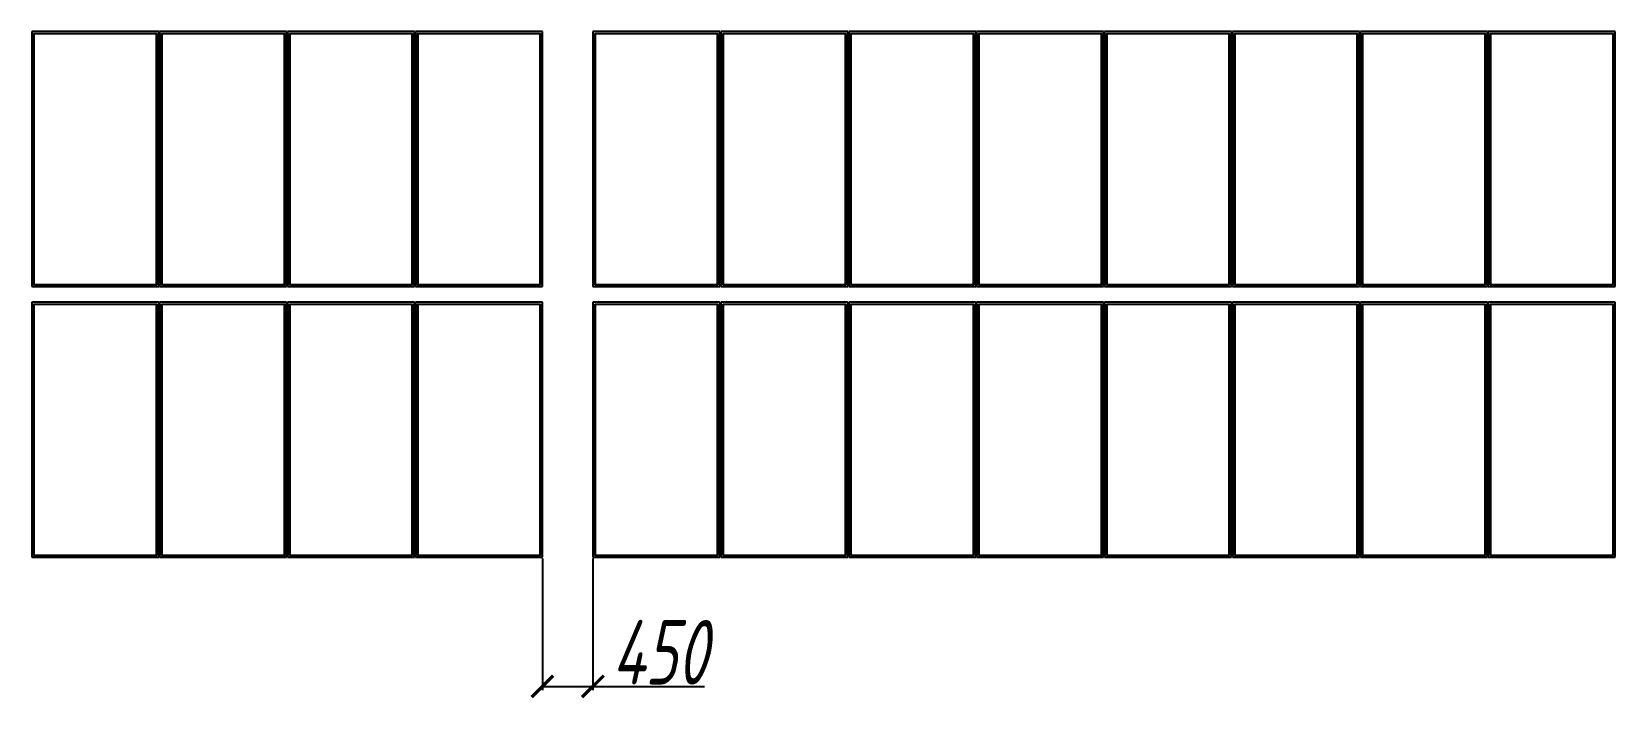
# Model space of a CAD drawing. Header units: millimetres. Extents: x -962 to 79815, y -55582 to 115780.
# Drawn here: x 51195 to 65333, y 28645 to 34602 of the extents above; entities that cross this region are included whole.
import ezdxf

# ---------------------------------------------------------------- set-up
doc = ezdxf.new("R2010")
doc.units = ezdxf.units.MM
doc.layers.add('01-Dimension', color=4, linetype='Continuous')
doc.styles.add('GreenexSolar', font='gbeitc.shx', dxfattribs={"width": 0.8, "height": 576.977143})
doc.dimstyles.new('GreenexSolar', dxfattribs={"dimtxt": 3, "dimasz": 1, "dimexe": 0.18, "dimexo": 0.0625, "dimgap": 0.09, "dimtad": 1, "dimtih": 1, "dimtoh": 1, "dimdec": 0, "dimzin": 0, "dimdsep": 46, "dimtxsty": 'GreenexSolar', "dimblk": 'ARCHTICK', "dimcen": 0.09, "dimclrd": 4, "dimclre": 4, "dimclrt": 3, "dimadec": 0, "dimazin": 0, "dimtfac": 1, "dimtdec": 4, "dimtofl": 0, "dimtmove": 0, "dimatfit": 3, "dimfxl": 1, "dimtolj": 1, "dimtzin": 0, "dimarcsym": 0})

# ---------------------------------------------------------------- blocks, each defined once
blk = doc.blocks.new('*U115')
at = {"color": 7, "linetype": 'Continuous', "lineweight": 25}
for p, q in [((-567, 2348), (-567, 70)), ((567, 2348), (-567, 2348)), ((-550, 87), (-550, 2331)), ((-550, 2331), (550, 2331)), ((-550, 2331), (-547, 2328)), ((-547, 2328), (-547, 90)), ((547, 2328), (-547, 2328)), ((550, 2331), (547, 2328)), ((547, 90), (547, 2328)), ((550, 2331), (550, 87)), ((567, 70), (567, 2348)), ((-567, 70), (567, 70)), ((-547, 90), (-550, 87)), ((550, 87), (-550, 87)), ((-547, 90), (547, 90)), ((547, 90), (550, 87)), ((-567, -70), (-567, -2348)), ((567, -70), (-567, -70)), ((-550, -2331), (-550, -87)), ((-550, -87), (-547, -90)), ((-550, -87), (550, -87)), ((-547, -90), (-547, -2328)), ((547, -90), (-547, -90)), ((550, -87), (547, -90)), ((547, -2328), (547, -90)), ((550, -87), (550, -2331)), ((567, -2348), (567, -70)), ((-567, -2348), (567, -2348)), ((-547, -2328), (-550, -2331)), ((550, -2331), (-550, -2331)), ((-547, -2328), (547, -2328)), ((547, -2328), (550, -2331))]:
    blk.add_line(p, q, dxfattribs=at)
blk = doc.blocks.new('_ArchTick')
at = {"color": 0, "linetype": 'ByBlock', "const_width": 0.15}
blk.add_lwpolyline([(-0.5, -0.5), (0.5, 0.5)], dxfattribs=at)
blk = doc.blocks.new('*D318')
at = {"layer": '01-Dimension', "color": 4, "lineweight": -2, "transparency": 16777216}
for p, q in [((55755, 29894), (55755, 28717)), ((56205, 29894), (56205, 28717)), ((55755, 28752), (56205, 28752)), ((56205, 28752), (57201, 28752))]:
    blk.add_line(p, q, dxfattribs=at)
at = {"layer": 'Defpoints', "color": 0, "transparency": 16777216}
for p in [(55755, 29906), (56205, 29906), (56205, 28752)]:
    blk.add_point(p, dxfattribs=at)
at = {"layer": '01-Dimension', "color": 4, "lineweight": -2, "transparency": 16777216, "xscale": 192.3257142857143, "yscale": 192.3257142857143, "zscale": 192.3257142857143, "rotation": 180}
blk.add_blockref('_ArchTick', (55755, 28752), dxfattribs=at)
at = {"layer": '01-Dimension', "color": 4, "lineweight": -2, "transparency": 16777216, "xscale": 192.3257142857143, "yscale": 192.3257142857143, "zscale": 192.3257142857143}
blk.add_blockref('_ArchTick', (56205, 28752), dxfattribs=at)
at = {"layer": '01-Dimension', "color": 3, "transparency": 16777216, "insert": (56799, 29057), "char_height": 577, "attachment_point": 5, "style": 'GreenexSolar'}
blk.add_mtext('\\A1;450', dxfattribs=at)

msp = doc.modelspace()

# ---------------------------------------------------------------- block references
for p in [(51761.8, 32253.6), (52903.8, 32253.6), (54045.8, 32253.6), (55187.8, 32253.6), (56771.8, 32253.6), (57913.8, 32253.6), (59055.8, 32253.6), (60197.8, 32253.6), (61339.8, 32253.6), (62481.8, 32253.6), (63623.8, 32253.6), (64765.8, 32253.6)]:
    msp.add_blockref('*U115', p)

# ---------------------------------------------------------------- dimensions: what is measured, and where the dimension line sits
at = {"layer": '01-Dimension'}
dim = msp.add_linear_dim(base=(56204.8, 28751.6), p1=(55754.8, 29905.6), p2=(56204.8, 29905.6), dimstyle='GreenexSolar', override={"dimscale": 192.325714}, dxfattribs=at)
dim.commit()
dim.dimension.update_dxf_attribs({"geometry": '*D318', "text_midpoint": (56799.1, 29057.4)})

doc.saveas('drawing.dxf')
